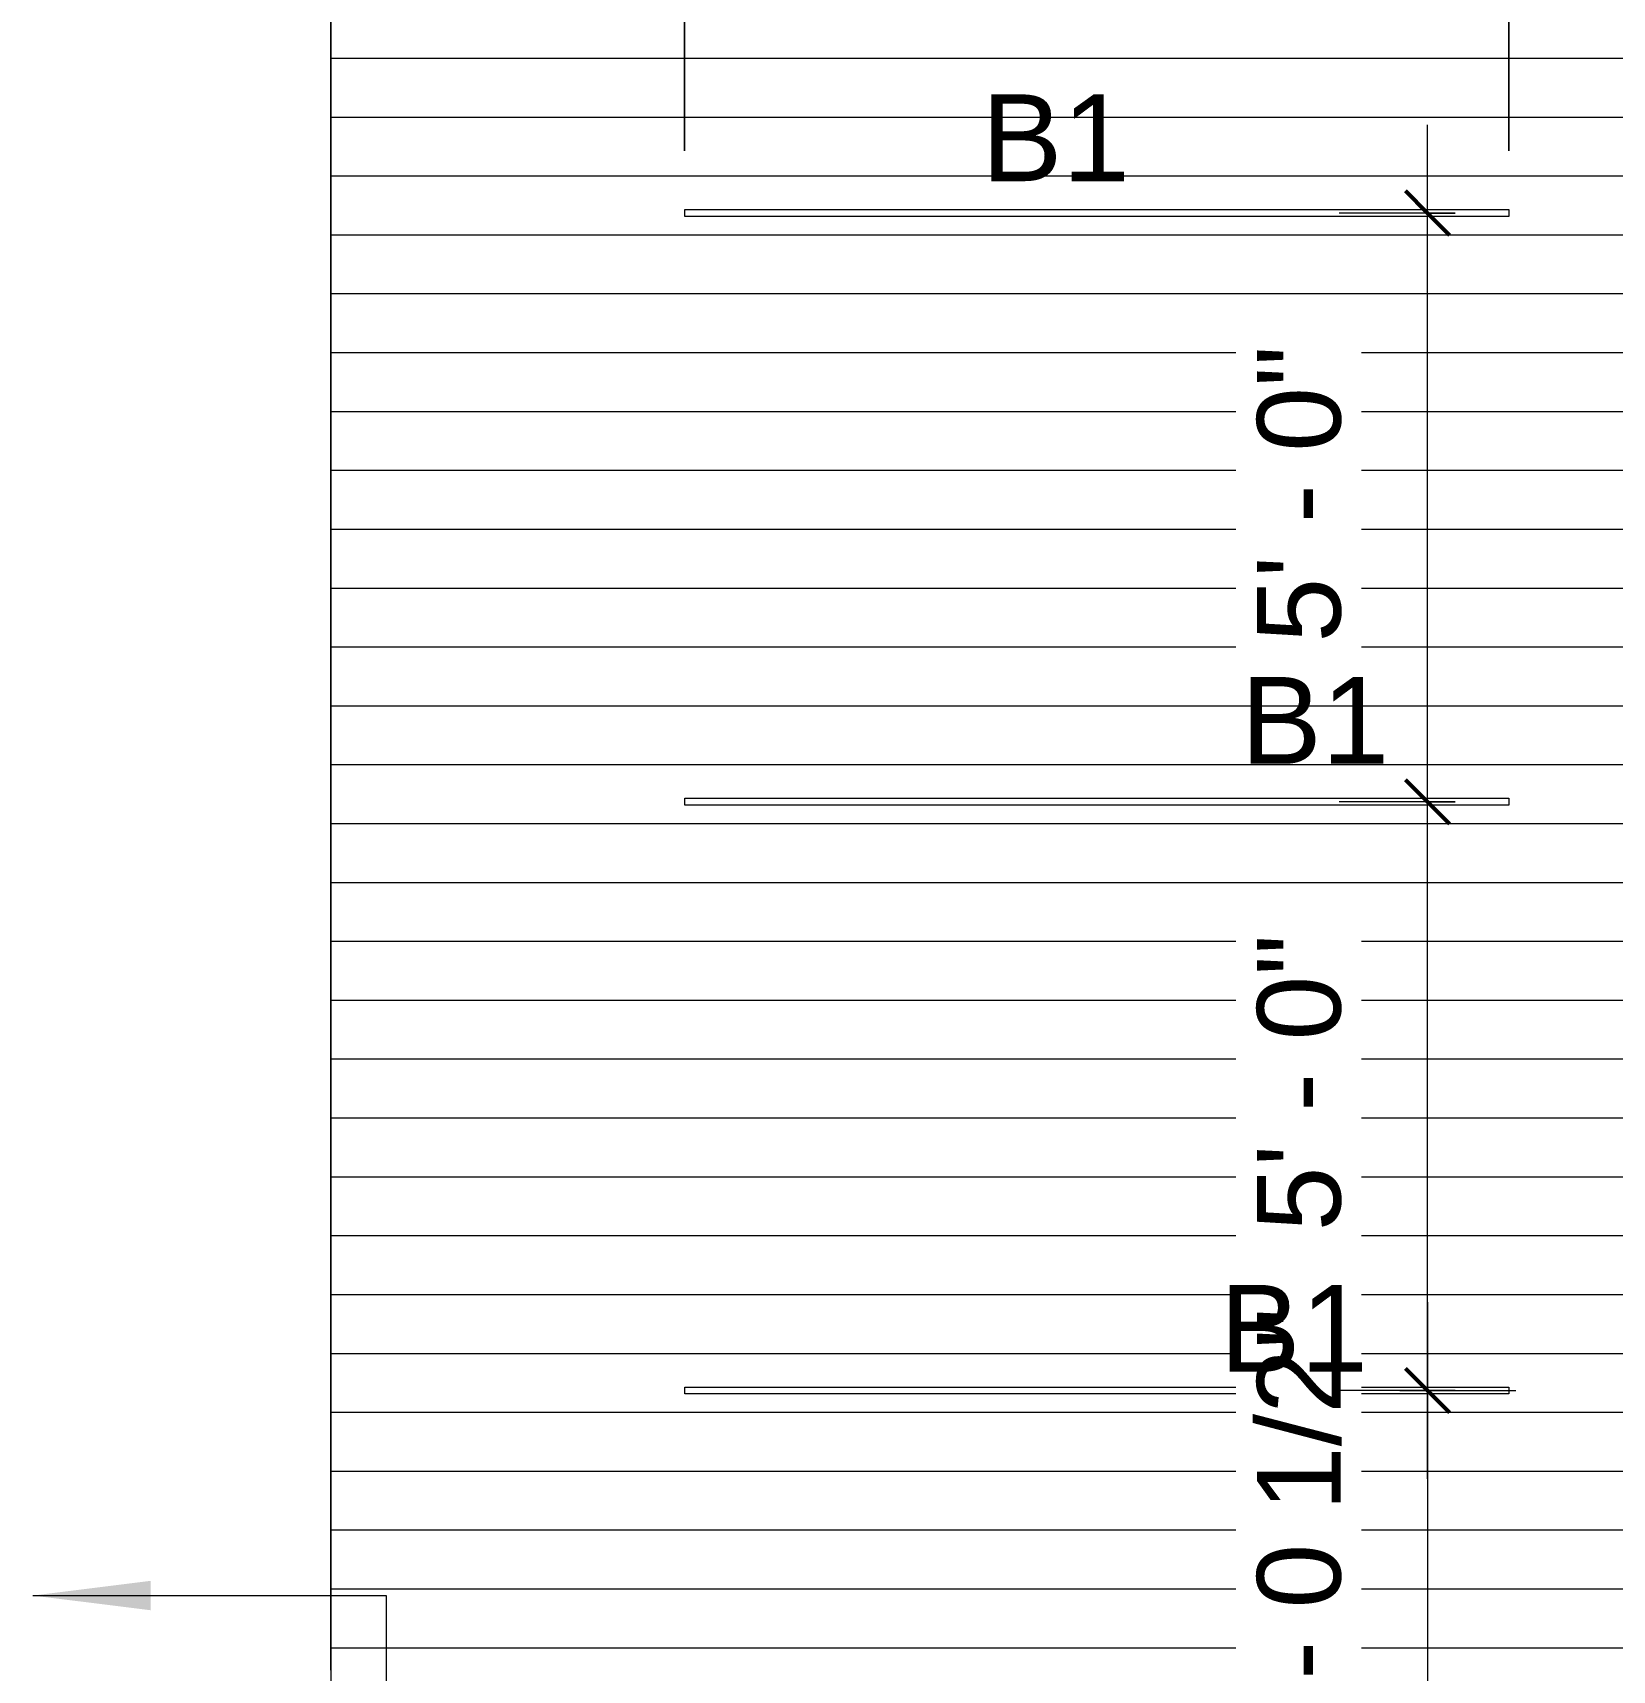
# Model space of a CAD drawing. Header units: inches. Extents: x -1767 to 184, y -1065 to 157.
# Drawn here: x -998.3 to -837.4, y -308.3 to -141.4 of the extents above; entities that cross this region are included whole.
import ezdxf

# ---------------------------------------------------------------- set-up
doc = ezdxf.new("R2010")
doc.units = ezdxf.units.IN
doc.header["$MEASUREMENT"] = 0
for name, color, linetype, lineweight in [('A-ANNO-DIMS', 211, 'Continuous', 9), ('A-ANNO-DIMS-96', 211, 'Continuous', 9), ('A-ANNO-NOTE', 131, 'Continuous', 9), ('A-CLNG', 13, 'Continuous', 13), ('A-DETL-GENF', 92, 'Continuous', 9), ('A-DETL-THIN', 151, 'Continuous', 9), ('E-LITE-EQPM', 33, 'Continuous', 9), ('E-LITE-EQPM-IDEN', 33, 'Continuous', 9)]:
    doc.layers.add(name, color=color, linetype=linetype, lineweight=lineweight)
doc.styles.add('Arial_1', font='arial.ttf', dxfattribs={"height": 8.851796})
doc.styles.add('Swis721 Lt BT', font='swissl.ttf', dxfattribs={"height": 8.514638})
doc.styles.add('Swis721 Lt BT_2', font='swissl.ttf', dxfattribs={"height": 0.088694})
doc.dimstyles.new('OTJ_-_3_32__Linear_2', dxfattribs={"dimscale": 12, "dimtxt": 9, "dimasz": 0.375, "dimexe": 0.75, "dimexo": 0.5, "dimgap": 0.5, "dimtad": 1, "dimdec": 1, "dimrnd": 0.5, "dimzin": 3, "dimdsep": 46, "dimlunit": 4, "dimtxsty": 'Swis721 Lt BT', "dimblk1": 'OBLIQUE', "dimblk2": 'OBLIQUE', "dimsah": 1, "dimcen": 0.09, "dimdle": 0.75, "dimazin": 0, "dimtfac": 1, "dimtdec": 4, "dimtix": 1, "dimtmove": 0, "dimatfit": 3, "dimfxl": 1, "dimtvp": 1, "dimtfill": 1, "dimfrac": 2, "dimtolj": 1, "dimtzin": 0, "dimarcsym": 2})
doc.dimstyles.new('OTJ_-_3_32__Linear_3', dxfattribs={"dimscale": 12, "dimtxt": 9, "dimasz": 0.375, "dimexe": 0.75, "dimexo": 0.5, "dimgap": 0.5, "dimtad": 1, "dimdec": 1, "dimrnd": 0.5, "dimzin": 3, "dimdsep": 46, "dimlunit": 4, "dimtxsty": 'Swis721 Lt BT', "dimblk1": 'OBLIQUE', "dimblk2": 'OBLIQUE', "dimsah": 1, "dimcen": 0.09, "dimdle": 0.75, "dimazin": 0, "dimtfac": 1, "dimtdec": 4, "dimtix": 1, "dimtmove": 0, "dimatfit": 3, "dimfxl": 1, "dimtvp": 1, "dimtfill": 1, "dimfrac": 2, "dimtolj": 1, "dimtzin": 0, "dimarcsym": 2})
doc.dimstyles.new('OTJ_-_3_32__Linear_4', dxfattribs={"dimscale": 12, "dimtxt": 9, "dimasz": 0.375, "dimexe": 0.75, "dimexo": 0.5, "dimgap": 0.5, "dimtad": 1, "dimdec": 1, "dimrnd": 0.5, "dimzin": 3, "dimdsep": 46, "dimlunit": 4, "dimtxsty": 'Swis721 Lt BT', "dimblk1": 'OBLIQUE', "dimblk2": 'OBLIQUE', "dimsah": 1, "dimcen": 0.09, "dimdle": 0.75, "dimazin": 0, "dimtfac": 1, "dimtdec": 4, "dimtix": 1, "dimtmove": 0, "dimatfit": 3, "dimfxl": 1, "dimtvp": 1, "dimtfill": 1, "dimfrac": 2, "dimtolj": 1, "dimtzin": 0, "dimarcsym": 2})

# ---------------------------------------------------------------- blocks, each defined once
blk = doc.blocks.new('WG-P20LDL-Revit-Family - WG-P20LDL-S-2FT-L-835-UNV-S-OD B1-6130229-FIRST FLOOR')
at = {"layer": 'E-LITE-EQPM'}
for p, q in [((-41.98, -0.35), (-41.98, 0.35)), ((-41.98, 0.35), (41.98, 0.35)), ((41.98, 0.35), (41.98, -0.35)), ((41.98, -0.35), (-41.98, -0.35))]:
    blk.add_line(p, q, dxfattribs=at)
blk = doc.blocks.new('WG-P20LDL-Revit-Family - WG-P20LDL-S-2FT-L-835-UNV-S-OD-6135328-FIRST FLOOR')
at = {"layer": 'E-LITE-EQPM'}
for p, q in [((-41.98, -0.35), (-41.98, 0.35)), ((-41.98, 0.35), (41.98, 0.35)), ((41.98, 0.35), (41.98, -0.35)), ((41.98, -0.35), (-41.98, -0.35))]:
    blk.add_line(p, q, dxfattribs=at)
blk = doc.blocks.new('Align symbol - U shaped 2016 - symbol_align 01-5773800-FIRST FLOOR')
at = {"layer": 'A-ANNO-NOTE'}
for points in [[(-0.0156, 0.125), (0.0156, 0.125), (0, 0)], [(0.6836, 0.125), (0.7148, 0.125), (0.6992, 0)]]:
    blk.add_hatch(color=256, dxfattribs=at).paths.add_polyline_path(points, flags=0)
for p, q in [((0, 0.375), (0.6992, 0.375)), ((0, 0), (0, 0.375)), ((0.6992, 0.375), (0.6992, 0))]:
    blk.add_line(p, q, dxfattribs=at)
at = {"layer": 'A-ANNO-NOTE', "insert": (0.3492, 0.4596), "char_height": 0.08869, "width": 0.419625, "attachment_point": 2, "rotation": 180, "line_spacing_factor": 1.00667, "style": 'Swis721 Lt BT_2'}
blk.add_mtext('ALIGN', dxfattribs=at)
blk = doc.blocks.new('DIMBLOCK45-FIRST FLOOR')
at = {"layer": 'A-ANNO-DIMS-96'}
for p, q in [((-967.92, -136.87), (-967.92, -125.05)), ((-931.89, -153.43), (-931.89, -125.05)), ((-976.92, -134.05), (-922.89, -134.05)), ((-967.92, -134.05), (-967.92, -136.87)), ((-931.89, -134.05), (-931.89, -153.43))]:
    blk.add_line(p, q, dxfattribs=at)
at = {"layer": 'A-ANNO-DIMS-96', "lineweight": 50}
for p, q in [((-967.92, -134.05), (-965.67, -131.8)), ((-931.89, -134.05), (-929.64, -131.8)), ((-967.92, -134.05), (-970.17, -136.3)), ((-931.89, -134.05), (-934.14, -136.3))]:
    blk.add_line(p, q, dxfattribs=at)
at = {"layer": 'A-ANNO-DIMS-96', "color": 0, "insert": (-963.69, -116.68), "char_height": 8.515, "width": 33.0857, "attachment_point": 1, "line_spacing_factor": 1.00667, "style": 'Swis721 Lt BT', "bg_fill": 3, "box_fill_scale": 1.25, "bg_fill_color": 0, "bg_fill_transparency": 0}
blk.add_mtext('3\' - 0"', dxfattribs=at)
blk = doc.blocks.new('_Oblique')
at = {"color": 0, "linetype": 'ByBlock', "lineweight": -2}
blk.add_line((-0.5, -0.5), (0.5, 0.5), dxfattribs=at)
blk = doc.blocks.new('DIMBLOCK48-FIRST FLOOR')
at = {"layer": 'A-ANNO-DIMS-96'}
for p, q in [((-856.2, -270.78), (-856.2, -325.42)), ((-859.02, -279.78), (-847.2, -279.78)), ((-856.2, -279.78), (-859.02, -279.78)), ((-859.02, -316.42), (-847.2, -316.42)), ((-856.2, -316.42), (-859.02, -316.42))]:
    blk.add_line(p, q, dxfattribs=at)
at = {"layer": 'A-ANNO-DIMS-96', "lineweight": 50}
for p, q in [((-856.2, -279.78), (-858.45, -277.53)), ((-856.2, -279.78), (-853.95, -282.03)), ((-856.2, -316.42), (-858.45, -314.17)), ((-856.2, -316.42), (-853.95, -318.67))]:
    blk.add_line(p, q, dxfattribs=at)
at = {"layer": 'A-ANNO-DIMS-96', "color": 0, "insert": (-873.57, -321.46), "char_height": 8.5146, "width": 56.0571, "attachment_point": 1, "rotation": 90, "line_spacing_factor": 1.00667, "style": 'Swis721 Lt BT', "bg_fill": 3, "box_fill_scale": 1.25, "bg_fill_color": 0, "bg_fill_transparency": 0}
blk.add_mtext('3\' - 0 1/2"', dxfattribs=at)
blk = doc.blocks.new('DIMBLOCK49-FIRST FLOOR')
at = {"layer": 'A-ANNO-DIMS-96', "lineweight": 50}
for p, q in [((-856.2, -219.78), (-858.45, -217.53)), ((-856.2, -219.78), (-853.95, -222.03)), ((-856.2, -279.78), (-858.45, -277.53)), ((-856.2, -279.78), (-853.95, -282.03))]:
    blk.add_line(p, q, dxfattribs=at)
at = {"layer": 'A-ANNO-DIMS-96'}
for p, q in [((-853.38, -219.78), (-865.2, -219.78)), ((-856.2, -288.78), (-856.2, -219.78)), ((-856.2, -219.78), (-853.38, -219.78)), ((-853.38, -279.78), (-865.2, -279.78)), ((-856.2, -279.78), (-853.38, -279.78))]:
    blk.add_line(p, q, dxfattribs=at)
at = {"layer": 'A-ANNO-DIMS-96', "color": 0, "insert": (-873.57, -263.57), "char_height": 8.515, "width": 33.0857, "attachment_point": 1, "rotation": 90, "line_spacing_factor": 1.00667, "style": 'Swis721 Lt BT', "bg_fill": 3, "box_fill_scale": 1.25, "bg_fill_color": 0, "bg_fill_transparency": 0}
blk.add_mtext('5\' - 0"', dxfattribs=at)
blk = doc.blocks.new('DIMBLOCK50-FIRST FLOOR')
at = {"layer": 'A-ANNO-DIMS-96'}
for p, q in [((-856.2, -219.78), (-856.2, -150.78)), ((-853.38, -159.78), (-865.2, -159.78)), ((-856.2, -159.78), (-853.38, -159.78)), ((-853.38, -219.78), (-865.2, -219.78)), ((-856.2, -219.78), (-853.38, -219.78))]:
    blk.add_line(p, q, dxfattribs=at)
at = {"layer": 'A-ANNO-DIMS-96', "lineweight": 50}
for p, q in [((-856.2, -159.78), (-858.45, -157.53)), ((-856.2, -159.78), (-853.95, -162.03)), ((-856.2, -219.78), (-858.45, -217.53)), ((-856.2, -219.78), (-853.95, -222.03))]:
    blk.add_line(p, q, dxfattribs=at)
at = {"layer": 'A-ANNO-DIMS-96', "color": 0, "insert": (-873.57, -203.57), "char_height": 8.515, "width": 33.0857, "attachment_point": 1, "rotation": 90, "line_spacing_factor": 1.00667, "style": 'Swis721 Lt BT', "bg_fill": 3, "box_fill_scale": 1.25, "bg_fill_color": 0, "bg_fill_transparency": 0}
blk.add_mtext('5\' - 0"', dxfattribs=at)
blk = doc.blocks.new('DIMBLOCK52-FIRST FLOOR')
at = {"layer": 'A-ANNO-DIMS-96'}
for p, q in [((-847.92, -153.43), (-847.92, -120.54)), ((-799.72, -134.13), (-799.72, -120.54)), ((-856.92, -129.54), (-790.72, -129.54)), ((-847.92, -129.54), (-847.92, -153.43)), ((-799.72, -129.54), (-799.72, -134.13))]:
    blk.add_line(p, q, dxfattribs=at)
at = {"layer": 'A-ANNO-DIMS-96', "lineweight": 50}
for p, q in [((-847.92, -129.54), (-845.67, -127.29)), ((-799.72, -129.54), (-797.47, -127.29)), ((-847.92, -129.54), (-850.17, -131.79)), ((-799.72, -129.54), (-801.97, -131.79))]:
    blk.add_line(p, q, dxfattribs=at)
at = {"layer": 'A-ANNO-DIMS-96', "color": 0, "insert": (-837.61, -112.17), "char_height": 8.515, "width": 33.0857, "attachment_point": 1, "line_spacing_factor": 1.00667, "style": 'Swis721 Lt BT', "bg_fill": 3, "box_fill_scale": 1.25, "bg_fill_color": 0, "bg_fill_transparency": 0}
blk.add_mtext('4\' - 0"', dxfattribs=at)

msp = doc.modelspace()

# ---------------------------------------------------------------- hatches: boundary and pattern name
at = {"layer": 'A-DETL-GENF'}
h = msp.add_hatch(dxfattribs=at)
h.set_pattern_fill('FP1_12', style=0, pattern_type=2)
h.set_pattern_definition([(0, (0, 0), (0, 6), [])])
h.paths.add_polyline_path([(-850.19, -314.95), (-830.06, -314.95), (-830.06, -299.79), (-556.78, -299.79), (-556.78, -106.84), (-967.92, -51.62), (-967.92, -314.95), (-962.37, -314.95), (-962.37, -308.8), (-932.37, -308.8), (-932.37, -314.95), (-853.94, -314.95)], flags=0)
h.paths.add_polyline_path([(-751.7, -218.26), (-751.7, -218.26), (-751.65, -218.25)], flags=0)
h.paths.add_polyline_path([(-801.07, -213.42), (-801.07, -213.42), (-801.01, -213.42)], flags=0)

# ---------------------------------------------------------------- linework, layer by layer
at = {"layer": 'A-CLNG'}
msp.add_line((-967.94, -308.29), (-967.94, -52.12), dxfattribs=at)
at = {"layer": 'A-DETL-THIN'}
msp.add_line((-967.92, -51.62), (-967.92, -314.95), dxfattribs=at)

# ---------------------------------------------------------------- block references
at = {"layer": 'A-ANNO-NOTE', "xscale": 96, "yscale": 96, "zscale": 96, "rotation": 270}
msp.add_blockref('Align symbol - U shaped 2016 - symbol_align 01-5773800-FIRST FLOOR', (-998.3, -300.68), dxfattribs=at)
at = {"layer": 'E-LITE-EQPM'}
for name, p in [('WG-P20LDL-Revit-Family - WG-P20LDL-S-2FT-L-835-UNV-S-OD B1-6130229-FIRST FLOOR', (-889.9, -159.78)), ('WG-P20LDL-Revit-Family - WG-P20LDL-S-2FT-L-835-UNV-S-OD-6135328-FIRST FLOOR', (-889.9, -219.78)), ('WG-P20LDL-Revit-Family - WG-P20LDL-S-2FT-L-835-UNV-S-OD B1-6130229-FIRST FLOOR', (-889.9, -279.78))]:
    msp.add_blockref(name, p, dxfattribs=at)

# ---------------------------------------------------------------- texts
at = {"layer": 'E-LITE-EQPM-IDEN', "insert": (-894.09, -147.68), "char_height": 8.852, "width": 18.036, "attachment_point": 2, "line_spacing_factor": 0.938532, "style": 'Arial_1'}
msp.add_mtext('B1', dxfattribs=at)

# ---------------------------------------------------------------- next in the draw order: dimensions: what is measured, and where the dimension line sits
at = {"layer": 'A-ANNO-DIMS'}
dim = msp.add_linear_dim(base=(-931.89, -134.05), p1=(-967.92, -130.87), p2=(-931.89, -159.43), dimstyle='OTJ_-_3_32__Linear_3', override={"dimpost": '<>', "dimfxl": 45.977029}, dxfattribs=at)
dim.commit()
dim.dimension.update_dxf_attribs({"geometry": 'DIMBLOCK45-FIRST FLOOR', "text_midpoint": (-949.9, -123.68)})
dim = msp.add_linear_dim(base=(-856.2, -316.42), p1=(-853.02, -279.78), p2=(-853.02, -316.42), angle=90, dimstyle='OTJ_-_3_32__Linear_2', override={"dimpost": '<>', "dimfxl": 36.638148}, dxfattribs=at)
dim.commit()
dim.dimension.update_dxf_attribs({"geometry": 'DIMBLOCK48-FIRST FLOOR', "text_midpoint": (-867.06, -298.1)})

# ---------------------------------------------------------------- next in the draw order: dimensions: what is measured, and where the dimension line sits
dim = msp.add_linear_dim(base=(-856.2, -219.78), p1=(-859.38, -279.78), p2=(-859.38, -219.78), angle=90, dimstyle='OTJ_-_3_32__Linear_4', override={"dimpost": '<>', "dimfxl": 60}, dxfattribs=at)
dim.commit()
dim.dimension.update_dxf_attribs({"geometry": 'DIMBLOCK49-FIRST FLOOR', "text_midpoint": (-866.57, -249.78)})

# ---------------------------------------------------------------- next in the draw order: texts
at = {"layer": 'E-LITE-EQPM-IDEN', "insert": (-869.82, -269.02), "char_height": 8.852, "width": 18.036, "attachment_point": 2, "line_spacing_factor": 0.938532, "style": 'Arial_1'}
msp.add_mtext('B1', dxfattribs=at)

# ---------------------------------------------------------------- next in the draw order: dimensions: what is measured, and where the dimension line sits
at = {"layer": 'A-ANNO-DIMS'}
dim = msp.add_linear_dim(base=(-856.2, -159.78), p1=(-859.38, -219.78), p2=(-859.38, -159.78), angle=90, dimstyle='OTJ_-_3_32__Linear_4', override={"dimpost": '<>', "dimfxl": 60}, dxfattribs=at)
dim.commit()
dim.dimension.update_dxf_attribs({"geometry": 'DIMBLOCK50-FIRST FLOOR', "text_midpoint": (-866.57, -189.78)})

# ---------------------------------------------------------------- next in the draw order: texts
at = {"layer": 'E-LITE-EQPM-IDEN', "insert": (-867.66, -207.06), "char_height": 8.852, "width": 18.036, "attachment_point": 2, "line_spacing_factor": 0.938532, "style": 'Arial_1'}
msp.add_mtext('B1', dxfattribs=at)

# ---------------------------------------------------------------- next in the draw order: dimensions: what is measured, and where the dimension line sits
at = {"layer": 'A-ANNO-DIMS'}
dim = msp.add_linear_dim(base=(-799.72, -129.54), p1=(-847.92, -159.43), p2=(-799.72, -140.13), dimstyle='OTJ_-_3_32__Linear_3', override={"dimpost": '<>', "dimfxl": 51.921746}, dxfattribs=at)
dim.commit()
dim.dimension.update_dxf_attribs({"geometry": 'DIMBLOCK52-FIRST FLOOR', "text_midpoint": (-823.82, -119.16)})

doc.saveas('drawing.dxf')
